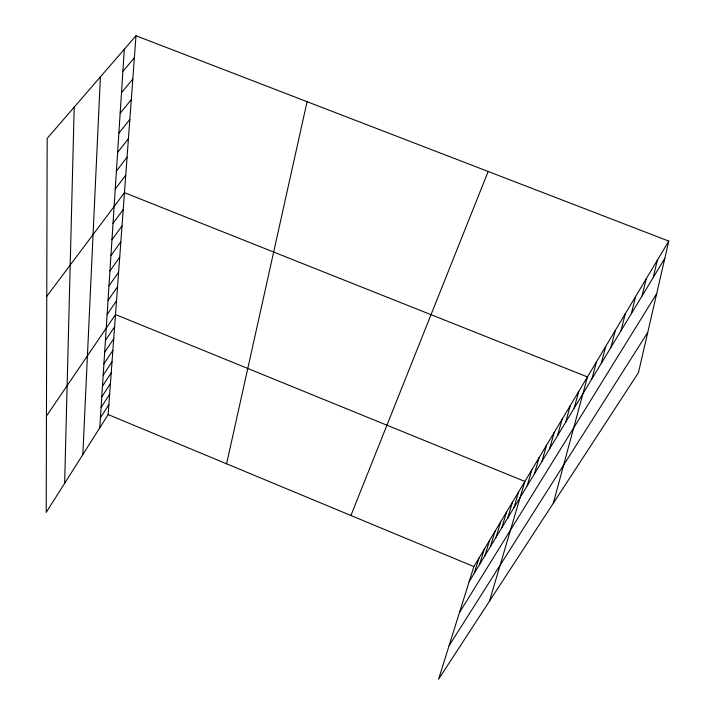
<?xml version="1.0" encoding="UTF-8"?>
<svg xmlns="http://www.w3.org/2000/svg" width="715" height="715" viewBox="0 0 715 715"><rect width="100%" height="100%" fill="white"/><g stroke="black" fill="none" stroke-linecap="round" stroke-linejoin="round"><path stroke-width="1.07" d="M64.645 483.295L74.208 107.134M82.833 454.57L100.395 76.88M99.769 427.82L124.312 49.246M135.993 35.75L47.163 138.388L46.216 512.387L108.153 414.584L135.993 35.75L668.784 241.098L638.477 372.604L438.563 679.25L473.875 566.602L668.784 241.098M226.592 463.812L307.084 101.691M653.242 277.447L657.308 260.26M642.088 295.876L646.253 278.734M631.345 313.644L635.581 296.546M620.977 330.777L625.285 313.742M610.968 347.32L615.347 330.348M601.297 363.3L605.73 346.391M591.957 378.744L596.444 361.906M553.303 503.253L587.453 376.921L124.464 192.675L46.761 296.359M574.181 408.131L578.757 391.445M565.717 422.118L570.329 405.521M557.521 435.658L562.169 419.151M549.585 448.788L554.25 432.369M541.881 461.515L546.573 445.195M534.418 473.866L539.128 457.627M527.17 485.843L531.889 469.71M489.489 601.136L524.873 481.436L115.508 314.546L46.457 416.041M513.862 507.838L518.616 491.884M507.757 517.928L512.521 502.064M501.814 527.759L506.577 511.985M496.013 537.34L500.786 521.655M490.365 546.68L495.138 531.093M484.85 555.787L489.623 540.299M479.47 564.68L484.243 549.272M474.224 573.35L478.996 558.04M350.913 515.488L488.166 171.484M469.103 581.822L664.816 258.321M459.459 612.594L656.674 293.651M449.083 645.69L647.736 332.43M100.422 417.792L108.895 404.502M101.092 407.514L109.654 394.18M101.771 397.004L110.432 383.615M102.468 386.225L111.227 372.801M103.183 375.187L112.041 361.71M103.916 363.872L112.872 350.359M104.667 352.281L113.73 338.722M105.445 340.385L114.606 326.791M107.116 314.493L116.518 300.827M108.028 300.407L117.555 286.706M108.975 285.902L118.619 272.174M109.94 270.967L119.718 257.212M110.941 255.577L120.853 241.804M111.969 239.713L122.015 225.931M113.024 223.357L123.221 209.558M115.249 189.046L125.742 175.247M116.42 171.046L127.064 157.264M117.626 152.438L128.423 138.683M118.869 133.204L129.835 119.477M120.156 113.301L131.301 99.617M121.496 92.7L132.811 79.061M122.873 71.366L134.366 57.79M108.153 414.584L473.875 566.602"/></g></svg>
